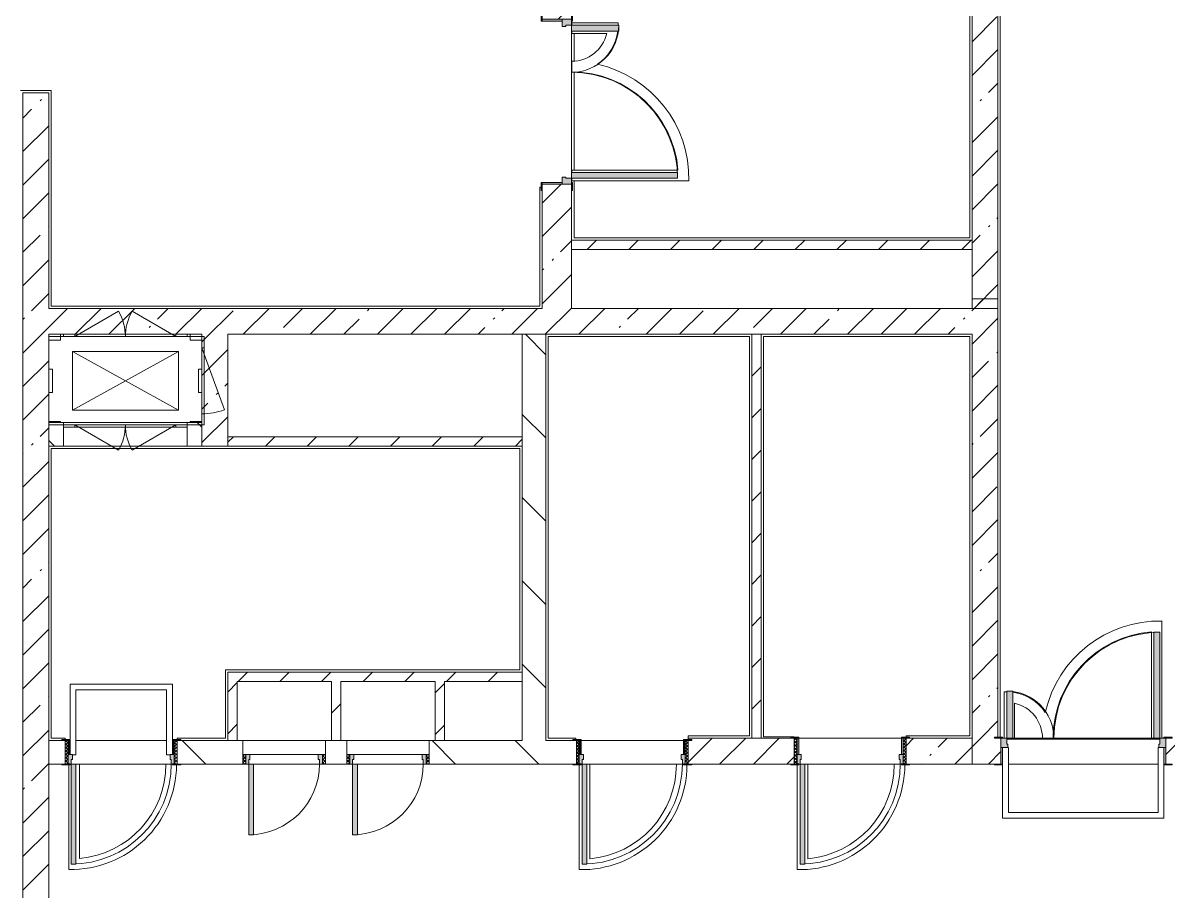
# Model space of a CAD drawing. Header units: millimetres. Extents: x 2623 to 216772, y -8553 to 29000.
# Drawn here: x 174512 to 184237, y 12321 to 19695 of the extents above; entities that cross this region are included whole.
import ezdxf

# ---------------------------------------------------------------- set-up
doc = ezdxf.new("R2010")
doc.units = ezdxf.units.MM
for name, color, linetype, lineweight, true_color in [('A-DOOR-3', 7, 'Continuous', 5, 0xaaaaaa), ('A-DOOR-4', 7, 'Continuous', 5, 0xe2e2e2), ('A-DOOR-FRAM-3', 7, 'Continuous', 5, 0xe2e2e2), ('A-DOOR-FRAM-4', 7, 'Continuous', 5, 0xaaaaaa), ('A-FLOR-3', 7, 'Continuous', 5, 0xaaaaaa)]:
    doc.layers.add(name, color=color, linetype=linetype, lineweight=lineweight, true_color=true_color)
for name, color, linetype, lineweight in [('A-GENM-1', 7, 'Continuous', 5), ('A-WALL', 7, 'Continuous', 9), ('I-WALL-4', 7, 'Continuous', 5), ('M-EQPM-2', 7, 'Continuous', 5)]:
    doc.layers.add(name, color=color, linetype=linetype, lineweight=lineweight)
pattern_1 = [(45, (89762.2, 0), (-285.1231, 285.1231), []), (45, (90047.3, 0), (-285.1231, 285.1231), [504.031, -100.806, 16.764, -84.042])]
pattern_2 = [(135, (89762.2, 0), (-353.5534, -353.5534), [])]
pattern_3 = [(135, (1826.41, 164.685), (-14.14214, -14.14214), []), (225, (1826.41, 164.685), (14.14214, -14.14214), [])]
pattern_4 = [(45, (-296.384, 164.685), (-14.1421, 14.1421), []), (135, (-296.384, 164.685), (-14.1421, -14.1421), [])]
pattern_5 = [(45, (89762.2, 0), (-176.7767, 176.7767), [])]

# ---------------------------------------------------------------- blocks, each defined once
blk = doc.blocks.new('110_Дверь_СКБ_2Ст - Д-1_л_Лестничная клетка EIS60 2-32142534-3_1_2_птичка')
at = {"layer": 'A-DOOR-4'}
for points in [[(612.5, 110), (662.5, 110), (662.5, 1010), (612.5, 1010), (612.5, 603.3)], [(-587.5, 110), (-587.5, 510), (-637.5, 510), (-637.5, 110)], [(712.5, -110), (712.5, 30), (697.5, 24.8), (697.5, -110)]]:
    blk.add_hatch(color=256, dxfattribs=at).paths.add_polyline_path(points)
h = blk.add_hatch(color=256, dxfattribs=at)
h.paths.add_polyline_path([(652.5, 30), (712.5, 30), (712.5, 110), (662.5, 110), (662.5, 60), (652.5, 60)])
h.paths.add_polyline_path([(-687.5, 30), (-627.5, 30), (-627.5, 60), (-637.5, 60), (-637.5, 110), (-687.5, 110)])
at = {"layer": 'A-DOOR-FRAM-3'}
for points in [[(-672.5, 110), (-672.5, 118), (-742.5, 118), (-742.5, 110)], [(767.5, 110), (767.5, 118), (697.5, 118), (697.5, 110)], [(-672.5, -110), (-672.5, 30), (-687.5, 24.8), (-687.5, -110)], [(-672.5, -118), (-672.5, -110), (-742.5, -110), (-742.5, -118)], [(767.5, -118), (767.5, -110), (697.5, -110), (697.5, -118)]]:
    blk.add_hatch(color=256, dxfattribs=at).paths.add_polyline_path(points)
at = {"layer": 'A-DOOR-3'}
for p, q in [((662.5, 1010), (612.5, 1010)), ((612.5, 1010), (612.5, 110)), ((662.5, 110), (662.5, 1010)), ((-637.5, 510), (-637.5, 110)), ((-587.5, 510), (-637.5, 510)), ((-587.5, 110), (-587.5, 510)), ((-637.5, 110), (-587.5, 110)), ((612.5, 110), (662.5, 110))]:
    blk.add_line(p, q, dxfattribs=at)
for centre, radius, start, end in [((662.5, 110), 900, 90, 180), ((-637.5, 110), 400, 360, 90)]:
    blk.add_arc(centre, radius, start, end, dxfattribs=at)
at = {"layer": 'A-DOOR-FRAM-4'}
for p, q in [((-672.5, 118), (-742.5, 118)), ((-742.5, 118), (-742.5, 110)), ((-742.5, 110), (-672.5, 110)), ((-637.5, 110), (-687.5, 110)), ((-687.5, 110), (-687.5, 30)), ((-672.5, 110), (-672.5, 118)), ((-637.5, 60), (-637.5, 110)), ((662.5, 110), (662.5, 60)), ((712.5, 110), (662.5, 110)), ((767.5, 118), (697.5, 118)), ((697.5, 118), (697.5, 110)), ((697.5, 110), (767.5, 110)), ((712.5, 30), (712.5, 110)), ((767.5, 110), (767.5, 118)), ((-687.5, 30), (-627.5, 30)), ((-672.5, 30), (-687.5, 30)), ((-687.5, 30), (-687.5, -110)), ((-672.5, -110), (-672.5, 30)), ((-627.5, 60), (-637.5, 60)), ((-627.5, 30), (-627.5, 60)), ((662.5, 60), (652.5, 60)), ((652.5, 60), (652.5, 30)), ((652.5, 30), (712.5, 30)), ((712.5, 30), (697.5, 30)), ((697.5, 30), (697.5, -110)), ((712.5, -110), (712.5, 30)), ((-672.5, -110), (-742.5, -110)), ((-742.5, -110), (-742.5, -118)), ((-742.5, -118), (-672.5, -118)), ((-687.5, -110), (-672.5, -110)), ((-672.5, -118), (-672.5, -110)), ((697.5, -110), (712.5, -110)), ((767.5, -110), (697.5, -110)), ((697.5, -110), (697.5, -118)), ((697.5, -118), (767.5, -118)), ((767.5, -118), (767.5, -110))]:
    blk.add_line(p, q, dxfattribs=at)
blk = doc.blocks.new('110_Дверь_СКБ_1Ст_Внутренняя1 - Д-8 950x2100h_охрана-V96-3_1_2_птичка')
at = {"layer": 'A-DOOR-3'}
h = blk.add_hatch(dxfattribs=at)
h.set_pattern_fill('FP_107', color=256, style=0, pattern_type=2)
h.set_pattern_definition(pattern_3)
h.paths.add_polyline_path([(487.5, 100), (462.5, 100), (462.5, -100), (487.5, -100), (487.5, -34.8)])
at = {"layer": 'A-DOOR-4'}
h = blk.add_hatch(color=256, dxfattribs=at)
h.paths.add_polyline_path([(437.5, 100), (437.5, 60), (427.5, 60), (427.5, 20), (462.5, 20), (462.5, 100)])
h.paths.add_polyline_path([(-412.5, 100), (-437.5, 100), (-437.5, 20), (-402.5, 20), (-402.5, 60), (-412.5, 60)])
at = {"layer": 'A-DOOR-FRAM-3'}
for points in [[(397.5, 950), (397.5, 100), (437.5, 100), (437.5, 950)], [(-492.5, 108), (-492.5, 100), (-422.5, 100), (-422.5, 108)], [(517.5, 108), (447.5, 108), (447.5, 100), (517.5, 100)], [(-422.5, 20), (-437.5, 20), (-437.5, -100), (-422.5, -100), (-422.5, -34.8)], [(462.5, 20), (447.5, 20), (447.5, -100), (462.5, -100), (462.5, -34.8)], [(-492.5, -100), (-492.5, -108), (-422.5, -108), (-422.5, -100)], [(447.5, -100), (447.5, -108), (517.5, -108), (517.5, -100)]]:
    blk.add_hatch(color=256, dxfattribs=at).paths.add_polyline_path(points)
at = {"layer": 'A-DOOR-FRAM-4'}
h = blk.add_hatch(dxfattribs=at)
h.set_pattern_fill('FP_108', color=256, style=0, pattern_type=2)
h.set_pattern_definition(pattern_4)
h.paths.add_polyline_path([(-437.5, 100), (-462.5, 100), (-462.5, -100), (-437.5, -100), (-437.5, -34.8)])
at = {"layer": 'A-DOOR-3'}
for p, q in [((437.5, 950), (397.5, 950)), ((397.5, 950), (397.5, 100)), ((437.5, 100), (437.5, 950)), ((397.5, 100), (437.5, 100))]:
    blk.add_line(p, q, dxfattribs=at)
blk.add_arc((437.5, 100), 850, 90, 180, dxfattribs=at)
at = {"layer": 'A-DOOR-FRAM-4'}
for p, q in [((-422.5, 108), (-492.5, 108)), ((-492.5, 108), (-492.5, 100)), ((-492.5, 100), (-422.5, 100)), ((-437.5, 100), (-462.5, 100)), ((-462.5, 100), (-462.5, -100)), ((-412.5, 100), (-437.5, 100)), ((-437.5, 100), (-437.5, 20)), ((-437.5, -100), (-437.5, 100)), ((-422.5, 100), (-437.5, 100)), ((-437.5, 100), (-437.5, 99)), ((-437.5, 99), (-422.5, 99)), ((-422.5, 100), (-422.5, 108)), ((-422.5, 99), (-422.5, 100)), ((-412.5, 60), (-412.5, 100)), ((437.5, 100), (437.5, 60)), ((462.5, 100), (437.5, 100)), ((517.5, 108), (447.5, 108)), ((447.5, 108), (447.5, 100)), ((462.5, 100), (447.5, 100)), ((447.5, 100), (447.5, 99)), ((447.5, 100), (517.5, 100)), ((447.5, 99), (462.5, 99)), ((462.5, 20), (462.5, 100)), ((487.5, 100), (462.5, 100)), ((462.5, 100), (462.5, -100)), ((462.5, 99), (462.5, 100)), ((487.5, -100), (487.5, 100)), ((517.5, 100), (517.5, 108)), ((-437.5, 20), (-402.5, 20)), ((-422.5, 20), (-437.5, 20)), ((-437.5, 20), (-437.5, -100)), ((-422.5, -100), (-422.5, 20)), ((-402.5, 60), (-412.5, 60)), ((-402.5, 20), (-402.5, 60)), ((437.5, 60), (427.5, 60)), ((427.5, 60), (427.5, 20)), ((427.5, 20), (462.5, 20)), ((462.5, 20), (447.5, 20)), ((447.5, 20), (447.5, -100)), ((462.5, -100), (462.5, 20)), ((-422.5, -100), (-492.5, -100)), ((-492.5, -100), (-492.5, -108)), ((-492.5, -108), (-422.5, -108)), ((-462.5, -100), (-437.5, -100)), ((-437.5, -100), (-422.5, -100)), ((-422.5, -108), (-422.5, -100)), ((447.5, -100), (462.5, -100)), ((517.5, -100), (447.5, -100)), ((447.5, -100), (447.5, -108)), ((447.5, -108), (517.5, -108)), ((462.5, -100), (487.5, -100)), ((517.5, -108), (517.5, -100))]:
    blk.add_line(p, q, dxfattribs=at)
blk = doc.blocks.new('DOR_Проход в стене_Прямоугольный - 1050x1150 EI30-23344994-3_1_2_птичка')
at = {"layer": 'A-DOOR-3'}
for p, q in [((525, 100), (-525, 100)), ((525, -100), (-525, -100))]:
    blk.add_line(p, q, dxfattribs=at)
blk = doc.blocks.new('110_Дверь_СКБ_1Ст_Внутренняя1 - Д-8 950x2100h_охрана-32352528-3_1_2_птичка')
at = {"layer": 'A-DOOR-3'}
h = blk.add_hatch(dxfattribs=at)
h.set_pattern_fill('FP_36', color=256, style=0, pattern_type=2)
h.set_pattern_definition([(135, (1826.41, 174.685), (-14.14214, -14.14214), []), (225, (1826.41, 174.685), (14.14214, -14.14214), [])])
h.paths.add_polyline_path([(487.5, 110), (462.5, 110), (462.5, -110), (487.5, -110), (487.5, -24.8)])
at = {"layer": 'A-DOOR-4'}
h = blk.add_hatch(color=256, dxfattribs=at)
h.paths.add_polyline_path([(437.5, 110), (437.5, 70), (427.5, 70), (427.5, 30), (462.5, 30), (462.5, 110)])
h.paths.add_polyline_path([(-412.5, 110), (-437.5, 110), (-437.5, 30), (-402.5, 30), (-402.5, 70), (-412.5, 70)])
at = {"layer": 'A-DOOR-FRAM-3'}
for points in [[(397.5, 960), (397.5, 110), (437.5, 110), (437.5, 960), (427.1, 960)], [(-492.5, 118), (-492.5, 110), (-422.5, 110), (-422.5, 118)], [(517.5, 118), (447.5, 118), (447.5, 110), (517.5, 110)], [(-422.5, 30), (-437.5, 30), (-437.5, -110), (-422.5, -110), (-422.5, -24.8)], [(462.5, 30), (447.5, 30), (447.5, -110), (462.5, -110), (462.5, -24.8)], [(-492.5, -110), (-492.5, -118), (-422.5, -118), (-422.5, -110)], [(517.5, -110), (447.5, -110), (447.5, -118), (517.5, -118)]]:
    blk.add_hatch(color=256, dxfattribs=at).paths.add_polyline_path(points)
at = {"layer": 'A-DOOR-FRAM-4'}
h = blk.add_hatch(dxfattribs=at)
h.set_pattern_fill('FP_37', color=256, style=0, pattern_type=2)
h.set_pattern_definition([(45, (-296.384, 174.685), (-14.1421, 14.1421), []), (135, (-296.384, 174.685), (-14.1421, -14.1421), [])])
h.paths.add_polyline_path([(-437.5, 110), (-462.5, 110), (-462.5, -110), (-437.5, -110), (-437.5, -24.8)])
at = {"layer": 'A-DOOR-3'}
for p, q in [((437.5, 960), (397.5, 960)), ((397.5, 960), (397.5, 110)), ((437.5, 110), (437.5, 960)), ((397.5, 110), (437.5, 110))]:
    blk.add_line(p, q, dxfattribs=at)
blk.add_arc((437.5, 110), 850, 90, 180, dxfattribs=at)
at = {"layer": 'A-DOOR-FRAM-4'}
for p, q in [((-422.5, 118), (-492.5, 118)), ((-492.5, 118), (-492.5, 110)), ((-492.5, 110), (-422.5, 110)), ((-437.5, 110), (-462.5, 110)), ((-462.5, 110), (-462.5, -110)), ((-412.5, 110), (-437.5, 110)), ((-437.5, 110), (-437.5, 30)), ((-437.5, -110), (-437.5, 110)), ((-422.5, 110), (-437.5, 110)), ((-437.5, 110), (-437.5, 109)), ((-437.5, 109), (-422.5, 109)), ((-422.5, 110), (-422.5, 118)), ((-422.5, 109), (-422.5, 110)), ((-412.5, 70), (-412.5, 110)), ((437.5, 110), (437.5, 70)), ((462.5, 110), (437.5, 110)), ((517.5, 118), (447.5, 118)), ((447.5, 118), (447.5, 110)), ((462.5, 110), (447.5, 110)), ((447.5, 110), (447.5, 109)), ((447.5, 110), (517.5, 110)), ((447.5, 109), (462.5, 109)), ((462.5, 30), (462.5, 110)), ((487.5, 110), (462.5, 110)), ((462.5, 110), (462.5, -110)), ((462.5, 109), (462.5, 110)), ((487.5, -110), (487.5, 110)), ((517.5, 110), (517.5, 118)), ((-437.5, 30), (-402.5, 30)), ((-422.5, 30), (-437.5, 30)), ((-437.5, 30), (-437.5, -110)), ((-422.5, -110), (-422.5, 30)), ((-402.5, 70), (-412.5, 70)), ((-402.5, 30), (-402.5, 70)), ((437.5, 70), (427.5, 70)), ((427.5, 70), (427.5, 30)), ((427.5, 30), (462.5, 30)), ((462.5, 30), (447.5, 30)), ((447.5, 30), (447.5, -110)), ((462.5, -110), (462.5, 30)), ((-422.5, -110), (-492.5, -110)), ((-492.5, -110), (-492.5, -118)), ((-492.5, -118), (-422.5, -118)), ((-462.5, -110), (-437.5, -110)), ((-437.5, -110), (-422.5, -110)), ((-422.5, -118), (-422.5, -110)), ((447.5, -110), (462.5, -110)), ((517.5, -110), (447.5, -110)), ((447.5, -110), (447.5, -118)), ((447.5, -118), (517.5, -118)), ((462.5, -110), (487.5, -110)), ((517.5, -118), (517.5, -110))]:
    blk.add_line(p, q, dxfattribs=at)
blk = doc.blocks.new('110_Дверь_СКБ_1Ст_Внутренняя1 - Д-8 950x2100h_охрана-V137-3_1_2_птичка')
at = {"layer": 'A-DOOR-3'}
h = blk.add_hatch(dxfattribs=at)
h.set_pattern_fill('FP_107', color=256, style=0, pattern_type=2)
h.set_pattern_definition(pattern_3)
h.paths.add_polyline_path([(487.5, 100), (462.5, 100), (462.5, -100), (487.5, -100), (487.5, -34.8)])
at = {"layer": 'A-DOOR-4'}
h = blk.add_hatch(color=256, dxfattribs=at)
h.paths.add_polyline_path([(-412.5, 100), (-437.5, 100), (-437.5, 20), (-402.5, 20), (-402.5, 60), (-412.5, 60)])
h.paths.add_polyline_path([(441.5, 100), (437.5, 100), (437.5, 60), (427.5, 60), (427.5, 20), (462.5, 20), (462.5, 100)])
at = {"layer": 'A-DOOR-FRAM-3'}
for points in [[(397.5, 950), (397.5, 100), (437.5, 100), (437.5, 950)], [(-422.5, 108), (-492.5, 108), (-490.7, 100), (-422.5, 100)], [(517.5, 108), (447.5, 108), (447.5, 100), (517.5, 100)], [(-422.5, 20), (-437.5, 20), (-437.5, -100), (-422.5, -100), (-422.5, -34.8)], [(462.5, 20), (447.5, 20), (447.5, -100), (462.5, -100), (462.5, -34.8)], [(-422.5, -100), (-492.5, -100), (-490.7, -108), (-422.5, -108)], [(447.5, -100), (447.5, -108), (517.5, -108), (517.5, -100)]]:
    blk.add_hatch(color=256, dxfattribs=at).paths.add_polyline_path(points)
at = {"layer": 'A-DOOR-FRAM-4'}
h = blk.add_hatch(dxfattribs=at)
h.set_pattern_fill('FP_108', color=256, style=0, pattern_type=2)
h.set_pattern_definition(pattern_4)
h.paths.add_polyline_path([(-437.5, 100), (-462.5, 100), (-462.5, -100), (-437.5, -100), (-437.5, -34.8)])
at = {"layer": 'A-DOOR-3'}
for p, q in [((437.5, 950), (397.5, 950)), ((397.5, 950), (397.5, 100)), ((437.5, 100), (437.5, 950)), ((397.5, 100), (437.5, 100))]:
    blk.add_line(p, q, dxfattribs=at)
blk.add_arc((437.5, 100), 850, 90, 180, dxfattribs=at)
at = {"layer": 'A-DOOR-FRAM-4'}
for p, q in [((-422.5, 108), (-492.5, 108)), ((-492.5, 108), (-492.5, 100)), ((-492.5, 100), (-422.5, 100)), ((-437.5, 100), (-462.5, 100)), ((-462.5, 100), (-462.5, -100)), ((-412.5, 100), (-437.5, 100)), ((-437.5, 100), (-437.5, 20)), ((-437.5, -100), (-437.5, 100)), ((-422.5, 100), (-437.5, 100)), ((-437.5, 100), (-437.5, 99)), ((-437.5, 99), (-422.5, 99)), ((-422.5, 100), (-422.5, 108)), ((-422.5, 99), (-422.5, 100)), ((-412.5, 60), (-412.5, 100)), ((437.5, 100), (437.5, 60)), ((462.5, 100), (437.5, 100)), ((517.5, 108), (447.5, 108)), ((447.5, 108), (447.5, 100)), ((462.5, 100), (447.5, 100)), ((447.5, 100), (447.5, 99)), ((447.5, 100), (517.5, 100)), ((447.5, 99), (462.5, 99)), ((462.5, 20), (462.5, 100)), ((487.5, 100), (462.5, 100)), ((462.5, 100), (462.5, -100)), ((462.5, 99), (462.5, 100)), ((487.5, -100), (487.5, 100)), ((517.5, 100), (517.5, 108)), ((-437.5, 20), (-402.5, 20)), ((-422.5, 20), (-437.5, 20)), ((-437.5, 20), (-437.5, -100)), ((-422.5, -100), (-422.5, 20)), ((-402.5, 60), (-412.5, 60)), ((-402.5, 20), (-402.5, 60)), ((437.5, 60), (427.5, 60)), ((427.5, 60), (427.5, 20)), ((427.5, 20), (462.5, 20)), ((462.5, 20), (447.5, 20)), ((447.5, 20), (447.5, -100)), ((462.5, -100), (462.5, 20)), ((-422.5, -100), (-492.5, -100)), ((-492.5, -100), (-492.5, -108)), ((-492.5, -108), (-422.5, -108)), ((-462.5, -100), (-437.5, -100)), ((-437.5, -100), (-422.5, -100)), ((-422.5, -108), (-422.5, -100)), ((447.5, -100), (462.5, -100)), ((517.5, -100), (447.5, -100)), ((447.5, -100), (447.5, -108)), ((447.5, -108), (517.5, -108)), ((462.5, -100), (487.5, -100)), ((517.5, -108), (517.5, -100))]:
    blk.add_line(p, q, dxfattribs=at)
blk = doc.blocks.new('110_Дверь_СКБ_2Ст - Д-1_л_Лестничная клетка EIS60 2-32359692-3_1_2_птичка')
at = {"layer": 'A-DOOR-4'}
for points in [[(662.5, 125), (662.5, 1025), (612.5, 1025), (612.5, 125)], [(-587.5, 525), (-637.5, 525), (-637.5, 125), (-587.5, 125)], [(712.5, -125), (712.5, 45), (697.5, 45), (697.5, -125)]]:
    blk.add_hatch(color=256, dxfattribs=at).paths.add_polyline_path(points)
h = blk.add_hatch(color=256, dxfattribs=at)
h.paths.add_polyline_path([(712.5, 125), (662.5, 125), (662.5, 75), (652.5, 75), (652.5, 45), (712.5, 45)])
h.paths.add_polyline_path([(-627.5, 45), (-627.5, 75), (-637.5, 75), (-637.5, 125), (-687.5, 125), (-687.5, 45)])
at = {"layer": 'A-DOOR-FRAM-3'}
for points in [[(-672.5, 125), (-672.5, 133), (-742.5, 133), (-742.5, 125)], [(767.5, 125), (767.5, 133), (697.5, 133), (697.5, 125)], [(-672.5, -125), (-672.5, 45), (-687.5, 45), (-687.5, -125)], [(-672.5, -133), (-672.5, -125), (-742.5, -125), (-742.5, -133)], [(767.5, -133), (767.5, -125), (697.5, -125), (697.5, -133)]]:
    blk.add_hatch(color=256, dxfattribs=at).paths.add_polyline_path(points)
at = {"layer": 'A-DOOR-3'}
for p, q in [((662.5, 1025), (612.5, 1025)), ((612.5, 1025), (612.5, 125)), ((662.5, 125), (662.5, 1025)), ((-637.5, 525), (-637.5, 125)), ((-587.5, 525), (-637.5, 525)), ((-587.5, 125), (-587.5, 525)), ((-637.5, 125), (-587.5, 125)), ((612.5, 125), (662.5, 125))]:
    blk.add_line(p, q, dxfattribs=at)
for centre, radius, start, end in [((662.5, 125), 900, 90, 180), ((-637.5, 125), 400, 360, 90)]:
    blk.add_arc(centre, radius, start, end, dxfattribs=at)
at = {"layer": 'A-DOOR-FRAM-4'}
for p, q in [((-672.5, 133), (-742.5, 133)), ((-742.5, 133), (-742.5, 125)), ((-742.5, 125), (-672.5, 125)), ((-637.5, 125), (-687.5, 125)), ((-687.5, 125), (-687.5, 45)), ((-672.5, 125), (-672.5, 133)), ((-637.5, 75), (-637.5, 125)), ((662.5, 125), (662.5, 75)), ((712.5, 125), (662.5, 125)), ((767.5, 133), (697.5, 133)), ((697.5, 133), (697.5, 125)), ((697.5, 125), (767.5, 125)), ((712.5, 45), (712.5, 125)), ((767.5, 125), (767.5, 133)), ((-687.5, 45), (-627.5, 45)), ((-672.5, 45), (-687.5, 45)), ((-687.5, 45), (-687.5, -125)), ((-672.5, -125), (-672.5, 45)), ((-627.5, 75), (-637.5, 75)), ((-627.5, 45), (-627.5, 75)), ((662.5, 75), (652.5, 75)), ((652.5, 75), (652.5, 45)), ((652.5, 45), (712.5, 45)), ((712.5, 45), (697.5, 45)), ((697.5, 45), (697.5, -125)), ((712.5, -125), (712.5, 45)), ((-672.5, -125), (-742.5, -125)), ((-742.5, -125), (-742.5, -133)), ((-742.5, -133), (-672.5, -133)), ((-687.5, -125), (-672.5, -125)), ((-672.5, -133), (-672.5, -125)), ((697.5, -125), (712.5, -125)), ((767.5, -125), (697.5, -125)), ((697.5, -125), (697.5, -133)), ((697.5, -133), (767.5, -133)), ((767.5, -133), (767.5, -125))]:
    blk.add_line(p, q, dxfattribs=at)
blk = doc.blocks.new('160_Подъемник - 160_Подъемник-23521422-3_1_2_птичка')
at = {"layer": 'A-GENM-1'}
for p, q in [((220, 0), (592.4, 215)), ((1080, 0), (707.6, 215)), ((-20, -95), (-20, 0)), ((-20, 0), (0, 0)), ((0, 0), (0, -95)), ((220, 20), (125, 20)), ((125, 20), (125, 0)), ((220, 0), (220, 20)), ((1080, 20), (220, 20)), ((220, 20), (1080, 20)), ((1080, 0), (1080, 20)), ((1080, 20), (1175, 20)), ((1175, 20), (1175, 0)), ((0, -95), (-20, -95)), ((-20, -95), (-20, -655)), ((-20, -655), (-20, -95)), ((125, 0), (220, 0)), ((1175, 0), (1080, 0)), ((0, -655), (-191.5, -128.8)), ((0, -655), (-20, -655)), ((-20, -655), (-20, -750)), ((0, -750), (0, -655)), ((-20, -750), (0, -750)), ((125, -770), (125, -750)), ((125, -750), (220, -750)), ((220, -770), (125, -770)), ((220, -750), (220, -770)), ((220, -750), (592.4, -965)), ((220, -770), (792, -770)), ((1080, -770), (508, -770)), ((1080, -750), (707.6, -965)), ((1080, -750), (1080, -770)), ((1175, -750), (1080, -750)), ((1080, -770), (1175, -770)), ((1175, -770), (1175, -750))]:
    blk.add_line(p, q, dxfattribs=at)
for centre, radius, start, end in [((220, 0), 430, 0, 30), ((1080, 0), 430, 150, 180), ((0, -655), 560, 90, 110), ((220, -750), 430, 330, 0), ((1080, -750), 430, 180, 210)]:
    blk.add_arc(centre, radius, start, end, dxfattribs=at)
at = {"layer": 'M-EQPM-2'}
for p, q in [((1300, 0), (0, 0)), ((0, 0), (0, -750)), ((1300, -750), (1300, 0)), ((1100, -625), (200, -125)), ((200, -625), (1100, -125)), ((1100, -125), (200, -125)), ((200, -125), (200, -625)), ((1100, -625), (1100, -125)), ((200, -625), (1100, -625)), ((0, -750), (1300, -750))]:
    blk.add_line(p, q, dxfattribs=at)
blk = doc.blocks.new('110_Дверь_СКБ_1Ст - д-18 700x2100h_Технический шкаф ЭОМ и СС-23257539-3_1_2_птичка')
at = {"layer": 'A-DOOR-3'}
h = blk.add_hatch(dxfattribs=at)
h.set_pattern_fill('FP_48', color=256, style=0, pattern_type=2)
h.set_pattern_definition([(135, (1951.41, 164.685), (-14.14214, -14.14214), []), (225, (1951.41, 164.685), (14.14214, -14.14214), [])])
h.paths.add_polyline_path([(362.5, 100), (337.5, 100), (337.5, 20), (362.5, 20)])
at = {"layer": 'A-DOOR-4'}
h = blk.add_hatch(color=256, dxfattribs=at)
h.paths.add_polyline_path([(312.5, 100), (312.5, 60), (302.5, 60), (302.5, 20), (337.5, 20), (337.5, 100)])
h.paths.add_polyline_path([(-287.5, 100), (-312.5, 100), (-312.5, 20), (-277.5, 20), (-277.5, 60), (-287.5, 60)])
at = {"layer": 'A-DOOR-FRAM-3'}
blk.add_hatch(color=256, dxfattribs=at).paths.add_polyline_path([(272.5, 700), (272.5, 100), (312.5, 100), (312.5, 700), (281.5, 700)])
at = {"layer": 'A-DOOR-FRAM-4'}
h = blk.add_hatch(dxfattribs=at)
h.set_pattern_fill('FP_49', color=256, style=0, pattern_type=2)
h.set_pattern_definition([(45, (-171.384, 164.685), (-14.1421, 14.1421), []), (135, (-171.384, 164.685), (-14.1421, -14.1421), [])])
h.paths.add_polyline_path([(-312.5, 100), (-337.5, 100), (-337.5, 20), (-312.5, 20)])
at = {"layer": 'A-DOOR-3'}
for p, q in [((312.5, 700), (272.5, 700)), ((272.5, 700), (272.5, 100)), ((312.5, 100), (312.5, 700)), ((272.5, 100), (312.5, 100))]:
    blk.add_line(p, q, dxfattribs=at)
blk.add_arc((312.5, 100), 600, 90, 180, dxfattribs=at)
at = {"layer": 'A-DOOR-FRAM-4'}
for p, q in [((-312.5, 100), (-337.5, 100)), ((-337.5, 100), (-337.5, 20)), ((-287.5, 100), (-312.5, 100)), ((-312.5, 100), (-312.5, 20)), ((-312.5, 20), (-312.5, 100)), ((-287.5, 60), (-287.5, 100)), ((-287.5, 100), (272.5, 100)), ((312.5, 100), (312.5, 60)), ((337.5, 100), (312.5, 100)), ((337.5, 20), (337.5, 100)), ((362.5, 100), (337.5, 100)), ((337.5, 100), (337.5, 20)), ((362.5, 20), (362.5, 100)), ((-337.5, 20), (-312.5, 20)), ((-312.5, 20), (-277.5, 20)), ((-277.5, 60), (-287.5, 60)), ((-277.5, 20), (-277.5, 60)), ((302.5, 20), (-277.5, 20)), ((312.5, 60), (302.5, 60)), ((302.5, 60), (302.5, 20)), ((302.5, 20), (337.5, 20)), ((337.5, 20), (362.5, 20))]:
    blk.add_line(p, q, dxfattribs=at)
blk = doc.blocks.new('Закладная деталь приямка - 200_100-20924312-3_1_2_птичка')
at = {"layer": 'M-EQPM-2'}
for p, q in [((85000, 16755), (84970, 16755)), ((85000, 16755), (84970, 16755)), ((85000, 16555), (85000, 16755)), ((85000, 16755), (85000, 16555)), ((84970, 16555), (85000, 16555)), ((85000, 16555), (84970, 16555))]:
    blk.add_line(p, q, dxfattribs=at)
blk = doc.blocks.new('Закладная деталь приямка - 150_100-20924311-3_1_2_птичка')
at = {"layer": 'M-EQPM-2'}
for p, q in [((85070, 17050), (85070, 17000)), ((85070, 17050), (85070, 17000)), ((84970, 17000), (85070, 17000)), ((85070, 17000), (84970, 17000))]:
    blk.add_line(p, q, dxfattribs=at)
blk = doc.blocks.new('Закладная деталь приямка - 150_100-V138-3_1_2_птичка')
at = {"layer": 'M-EQPM-2'}
for p, q in [((86170, 17000), (86170, 17050)), ((86170, 17000), (86170, 17050)), ((86270, 17000), (86170, 17000)), ((86170, 17000), (86270, 17000))]:
    blk.add_line(p, q, dxfattribs=at)
blk = doc.blocks.new('Закладная деталь приямка - 150_100-V139-3_1_2_птичка')
at = {"layer": 'M-EQPM-2'}
for p, q in [((86270, 16310), (86170, 16310)), ((86170, 16310), (86270, 16310)), ((86170, 16310), (86170, 16300)), ((86170, 16310), (86170, 16300))]:
    blk.add_line(p, q, dxfattribs=at)
blk = doc.blocks.new('Закладная деталь приямка - 150_100-V140-3_1_2_птичка')
at = {"layer": 'M-EQPM-2'}
for p, q in [((85070, 16310), (84970, 16310)), ((84970, 16310), (85070, 16310)), ((85070, 16300), (85070, 16310)), ((85070, 16310), (85070, 16300))]:
    blk.add_line(p, q, dxfattribs=at)

msp = doc.modelspace()

# ---------------------------------------------------------------- hatches: boundary and pattern name
at = {"layer": 'I-WALL-4'}
h = msp.add_hatch(dxfattribs=at)
h.set_pattern_fill('FP_101', color=256, style=0, pattern_type=2)
h.set_pattern_definition(pattern_1)
h.paths.add_polyline_path([(178922.2, 17270), (179172.2, 17270), (179172.2, 18325), (178922.2, 18325), (178922.2, 18162.4)])
h.paths.add_polyline_path([(178922.2, 19725), (179172.2, 19725), (179172.2, 27100), (178922.2, 27100), (178922.2, 19750)])
h = msp.add_hatch(dxfattribs=at)
h.set_pattern_fill('FP_101', color=256, style=0, pattern_type=2)
h.set_pattern_definition(pattern_1)
h.paths.add_polyline_path([(182792.2, 17270), (182792.2, 21400), (182572.2, 21400), (182572.2, 17270)])
h = msp.add_hatch(dxfattribs=at)
h.set_pattern_fill('FP_101', color=256, style=0, pattern_type=2)
h.set_pattern_definition(pattern_1)
h.paths.add_polyline_path([(174597.2, 10400), (174732.2, 10400), (174732.2, 19100), (174512.2, 19100), (174512.2, 10400)])
h = msp.add_hatch(dxfattribs=at)
h.set_pattern_fill('FP_106', color=256, style=0, pattern_type=2)
h.set_pattern_definition(pattern_5)
h.paths.add_polyline_path([(182572.2, 17770), (182572.2, 17850), (179172.2, 17850), (179172.2, 17770), (180190.4, 17770)])
h = msp.add_hatch(dxfattribs=at)
h.set_pattern_fill('FP_101', color=256, style=0, pattern_type=2)
h.set_pattern_definition(pattern_1)
h.paths.add_polyline_path([(182572.2, 13620), (182762.2, 13620), (182762.2, 13628), (182792.2, 13628), (182792.2, 17350), (182572.2, 17350), (182572.2, 14113.3)])
h = msp.add_hatch(dxfattribs=at)
h.set_pattern_fill('FP_101', color=256, style=0, pattern_type=2)
h.set_pattern_definition(pattern_1)
h.paths.add_polyline_path([(176032.2, 17050), (176252.2, 17050), (176252.2, 17270), (174732.2, 17270), (174732.2, 17050)])
h = msp.add_hatch(dxfattribs=at)
h.set_pattern_fill('FP_101', color=256, style=0, pattern_type=2)
h.set_pattern_definition(pattern_1)
h.paths.add_polyline_path([(180702.2, 17050), (182572.2, 17050), (182572.2, 17270), (176252.2, 17270), (176252.2, 17050), (180190.4, 17050)])
h = msp.add_hatch(dxfattribs=at)
h.set_pattern_fill('FP_101', color=256, style=0, pattern_type=2)
h.set_pattern_definition(pattern_1)
h.paths.add_polyline_path([(176032.2, 16100), (176252.2, 16100), (176252.2, 17050), (176032.2, 17050), (176032.2, 16180)])
h = msp.add_hatch(dxfattribs=at)
h.set_pattern_fill('FP_104', color=256, style=0, pattern_type=2)
h.set_pattern_definition(pattern_2)
h.paths.add_polyline_path([(178952.2, 13600), (178952.2, 17050), (178752.2, 17050), (178752.2, 13600)])
h = msp.add_hatch(dxfattribs=at)
h.set_pattern_fill('FP_106', color=256, style=0, pattern_type=2)
h.set_pattern_definition(pattern_5)
h.paths.add_polyline_path([(180782.2, 13620), (180782.2, 17050), (180702.2, 17050), (180702.2, 13620)])
h = msp.add_hatch(dxfattribs=at)
h.set_pattern_fill('FP_104', color=256, style=0, pattern_type=2)
h.set_pattern_definition(pattern_2)
h.paths.add_polyline_path([(176032.2, 16100), (176032.2, 16300), (175907.2, 16300), (175907.2, 16100)])
h.paths.add_polyline_path([(174857.2, 16100), (174857.2, 16300), (174732.2, 16300), (174732.2, 16100)])
h = msp.add_hatch(dxfattribs=at)
h.set_pattern_fill('FP_106', color=256, style=0, pattern_type=2)
h.set_pattern_definition(pattern_5)
h.paths.add_polyline_path([(178752.2, 16100), (178752.2, 16180), (176252.2, 16180), (176252.2, 16100), (176461.6, 16100)])
h = msp.add_hatch(dxfattribs=at)
h.set_pattern_fill('FP_106', color=256, style=0, pattern_type=2)
h.set_pattern_definition(pattern_5)
h.paths.add_polyline_path([(177132.2, 14100), (178752.2, 14100), (178752.2, 14180), (176252.2, 14180), (176252.2, 14100), (176461.6, 14100)])
h = msp.add_hatch(dxfattribs=at)
h.set_pattern_fill('FP_106', color=256, style=0, pattern_type=2)
h.set_pattern_definition(pattern_5)
h.paths.add_polyline_path([(176332.2, 13600), (176332.2, 14100), (176252.2, 14100), (176252.2, 13600)])
h = msp.add_hatch(dxfattribs=at)
h.set_pattern_fill('FP_106', color=256, style=0, pattern_type=2)
h.set_pattern_definition(pattern_5)
h.paths.add_polyline_path([(177212.2, 13600), (177212.2, 14100), (177132.2, 14100), (177132.2, 13600)])
h = msp.add_hatch(dxfattribs=at)
h.set_pattern_fill('FP_106', color=256, style=0, pattern_type=2)
h.set_pattern_definition(pattern_5)
h.paths.add_polyline_path([(178092.2, 13600), (178092.2, 14100), (178012.2, 14100), (178012.2, 13600)])
h = msp.add_hatch(dxfattribs=at)
h.set_pattern_fill('FP_101', color=256, style=0, pattern_type=2)
h.set_pattern_definition(pattern_1)
h.paths.add_polyline_path([(180162.2, 13400), (181062.2, 13400), (181062.2, 13620), (180162.2, 13620), (180162.2, 13608), (180192.2, 13608), (180190.4, 13600), (180162.2, 13600), (180162.2, 13534.8)])
h.paths.add_polyline_path([(182054.8, 13400), (182572.2, 13400), (182572.2, 13620), (182012.2, 13620), (182012.2, 13400), (182042.2, 13400)])
h = msp.add_hatch(dxfattribs=at)
h.set_pattern_fill('FP_101', color=256, style=0, pattern_type=2)
h.set_pattern_definition(pattern_1)
h.paths.add_polyline_path([(184272.2, 13400), (184562.2, 13400), (184562.2, 13620), (184217.2, 13620), (184217.2, 13400)])
h.paths.add_polyline_path([(182572.2, 13400), (182817.2, 13400), (182817.2, 13620), (182572.2, 13620), (182572.2, 13534.8)])
h = msp.add_hatch(dxfattribs=at)
h.set_pattern_fill('FP_104', color=256, style=0, pattern_type=2)
h.set_pattern_definition(pattern_2)
h.paths.add_polyline_path([(177262.2, 13400), (177262.2, 13600), (177080.6, 13600), (177080.6, 13400)])
h.paths.add_polyline_path([(174872.2, 13400), (174872.2, 13600), (174732.2, 13600), (174732.2, 13400), (174842.2, 13400)])
h.paths.add_polyline_path([(175852.2, 13400), (176380.6, 13400), (176380.6, 13600), (175822.2, 13600), (175822.2, 13400)])
h.paths.add_polyline_path([(177962.2, 13400), (179212.2, 13400), (179212.2, 13600), (177962.2, 13600), (177962.2, 13480)])

# ---------------------------------------------------------------- linework, layer by layer
at = {"layer": 'A-FLOR-3'}
for p, q in [((182552.2, 17870), (182552.2, 21450)), ((182812.2, 21130), (182812.2, 13628)), ((179567, 19694.6), (179172.6, 19694.6)), ((179172.6, 19694.6), (179172.6, 19675)), ((179172.2, 18425), (179172.2, 19625)), ((179172.6, 19625), (179172.6, 19604.6)), ((179172.6, 19604.6), (179469.7, 19604.6)), ((179193.2, 19604.6), (179193.2, 19370.4)), ((179172.6, 19368.4), (179172.6, 19278.4)), ((179193.2, 19277.2), (179193.2, 18443.4)), ((174492.7, 19120), (174752.2, 19120)), ((174752.2, 19120), (174752.2, 17290)), ((180074.9, 18443.4), (179172.6, 18443.4)), ((179172.6, 18443.4), (179172.6, 18425)), ((178902.2, 17290), (178902.2, 18300)), ((178902.2, 18300), (178914.2, 18300)), ((179172.6, 18375), (179172.6, 18353.4)), ((179172.6, 18353.4), (180167.4, 18353.4)), ((179193.2, 18353.4), (179193.2, 17870)), ((179193.2, 17870), (182552.2, 17870)), ((174752.2, 17290), (178902.2, 17290)), ((180682.2, 17030), (178972.2, 17030)), ((178972.2, 17030), (178972.2, 13620)), ((180682.2, 13640), (180682.2, 17030)), ((182552.2, 17030), (180802.2, 17030)), ((180802.2, 17030), (180802.2, 13630)), ((182552.2, 13640), (182552.2, 17030)), ((178732.2, 16080), (174752.2, 16080)), ((174752.2, 16080), (174752.2, 13620)), ((178732.2, 14200), (178732.2, 16080)), ((184185.2, 13620), (184185.2, 14614.4)), ((184095.2, 14521.9), (184095.2, 13619.6)), ((176232.2, 13620), (176232.2, 14200)), ((176232.2, 14200), (178732.2, 14200)), ((174912.2, 14079.1), (174912.2, 13608)), ((175782.2, 14079.1), (174912.2, 14079.1)), ((174962.2, 13479.1), (174962.2, 14029.1)), ((174962.2, 14029.1), (175732.2, 14029.1)), ((175732.2, 14029.1), (175732.2, 13479.1)), ((175782.2, 13608), (175782.2, 14079.1)), ((182844.1, 14014), (182844.1, 13620)), ((182934.1, 13619.6), (182934.1, 13916.7)), ((174752.2, 13620), (174872.2, 13620)), ((174872.2, 13620), (174872.2, 13608)), ((175822.2, 13608), (175822.2, 13620)), ((175822.2, 13620), (176232.2, 13620)), ((178972.2, 13620), (179207.2, 13620)), ((179207.2, 13620), (179207.2, 13608)), ((180162.2, 13640), (180682.2, 13640)), ((180162.2, 13620), (180162.2, 13640)), ((180802.2, 13630), (181062.2, 13630)), ((182012.2, 13640), (182552.2, 13640)), ((182012.2, 13628), (182012.2, 13640)), ((182867.2, 13619.6), (182934.1, 13619.6)), ((183170.3, 13619.6), (183260.3, 13619.6)), ((184095.2, 13619.6), (184167.2, 13619.6)), ((182881.9, 13539.6), (182832.2, 13539.6)), ((182867.2, 13610), (184167.2, 13610)), ((182881.9, 12989.6), (182881.9, 13539.6)), ((184201.9, 13539.6), (184151.9, 13539.6)), ((184151.9, 13539.6), (184151.9, 12989.6)), ((184201.9, 12939.6), (184201.9, 13539.6)), ((174932, 13479.1), (174962.2, 13479.1)), ((175732.2, 13479.1), (175762.4, 13479.1)), ((174902.2, 13392), (174902.2, 12505.2)), ((175727.2, 13400), (174962.2, 13400)), ((174992.2, 12598), (174992.2, 13400)), ((175772.2, 13400), (175727.2, 13400)), ((179236.6, 13392), (179236.6, 12503.1)), ((179258.2, 13397.9), (179252.2, 13397.9)), ((180112.2, 13400), (179302.2, 13400)), ((179326.6, 13397.9), (179302.2, 13397.9)), ((179326.6, 12595.9), (179326.6, 13397.9)), ((180122.2, 13397.9), (180061.6, 13397.9)), ((181086.6, 13392), (181086.6, 12503.1)), ((181112.2, 13397.9), (181102.2, 13397.9)), ((181962.2, 13400), (181152.2, 13400)), ((181176.6, 13397.9), (181152.2, 13397.9)), ((181176.6, 12595.9), (181176.6, 13397.9)), ((181972.2, 13397.9), (181911.6, 13397.9)), ((182831.9, 13392), (182831.9, 12939.6)), ((182831.9, 12939.6), (184201.9, 12939.6)), ((184151.9, 12989.6), (182881.9, 12989.6))]:
    msp.add_line(p, q, dxfattribs=at)
for centre, radius, start, end in [((179172.6, 19673.4), 395, 0.22926, 3.07201), ((179172.6, 19673.4), 305, 270, 346.9573), ((179172.6, 19673.4), 395, 303.54048, 352.95968), ((179172.6, 18373.4), 905, 4.43687, 90), ((179172.6, 18373.4), 995, 358.8489, 77.32946), ((184165.3, 13619.6), 995, 88.8489, 167.32946), ((184165.3, 13619.6), 905, 94.43687, 180), ((182865.3, 13619.6), 395, 89.71459, 93.07201), ((182865.3, 13619.6), 395, 33.54048, 82.43416), ((182865.3, 13619.6), 305, 0, 76.9573), ((174922.2, 13400), 895, 268.71954, 359.48675), ((174922.2, 13400), 805, 274.98854, 360), ((179256.6, 13397.9), 895, 268.71954, 359.62258), ((179256.6, 13397.9), 805, 274.98854, 360), ((181106.6, 13397.9), 895, 268.71954, 359.62258), ((181106.6, 13397.9), 805, 274.98854, 360)]:
    msp.add_arc(centre, radius, start, end, dxfattribs=at)
at = {"layer": 'A-WALL'}
for p, q in [((179172.2, 17850), (179172.2, 17770)), ((182572.2, 17770), (182572.2, 17850)), ((180782.2, 17050), (180702.2, 17050)), ((174732.2, 16300), (174732.2, 16100)), ((176252.2, 16100), (176252.2, 16180)), ((178752.2, 16100), (178752.2, 16180)), ((178752.2, 14100), (178752.2, 14180)), ((180702.2, 13620), (180782.2, 13620)), ((174732.2, 13600), (174732.2, 13400)), ((176252.2, 13600), (176332.2, 13600)), ((177132.2, 13600), (177212.2, 13600)), ((178012.2, 13600), (178092.2, 13600))]:
    msp.add_line(p, q, dxfattribs=at)
at = {"layer": 'I-WALL-4'}
for p, q in [((182572.2, 26850), (182572.2, 17850)), ((182792.2, 13628), (182792.2, 21150)), ((174732.2, 19100), (174512.2, 19100)), ((174512.2, 19100), (174512.2, 10400)), ((174732.2, 17270), (174732.2, 19100)), ((178922.2, 18270), (178922.2, 17270)), ((179172.2, 17850), (179172.2, 18270)), ((182572.2, 17850), (179172.2, 17850)), ((179172.2, 17270), (179172.2, 17770)), ((179172.2, 17770), (182572.2, 17770)), ((182572.2, 17770), (182572.2, 17270)), ((182792.2, 17350), (182572.2, 17350)), ((178922.2, 17270), (174732.2, 17270)), ((182792.2, 17270), (179172.2, 17270)), ((174732.2, 17050), (176032.2, 17050)), ((174732.2, 16300), (174732.2, 17050)), ((176032.2, 17050), (176032.2, 16100)), ((176252.2, 16180), (176252.2, 17050)), ((176252.2, 17050), (180702.2, 17050)), ((178752.2, 17050), (178752.2, 16180)), ((178952.2, 13600), (178952.2, 17050)), ((180702.2, 17050), (180702.2, 13620)), ((180782.2, 17050), (182572.2, 17050)), ((180782.2, 13620), (180782.2, 17050)), ((182572.2, 17050), (182572.2, 13400)), ((174732.2, 16300), (176032.2, 16300)), ((174857.2, 16100), (174857.2, 16300)), ((175907.2, 16300), (175907.2, 16100)), ((178752.2, 16180), (176252.2, 16180)), ((174732.2, 13600), (174732.2, 16100)), ((174732.2, 16100), (178752.2, 16100)), ((178752.2, 16100), (178752.2, 14180)), ((178752.2, 14180), (176252.2, 14180)), ((176252.2, 14180), (176252.2, 13600)), ((176332.2, 14100), (177132.2, 14100)), ((176332.2, 13600), (176332.2, 14100)), ((177132.2, 14100), (177132.2, 13600)), ((177212.2, 14100), (178012.2, 14100)), ((177212.2, 13600), (177212.2, 14100)), ((178012.2, 14100), (178012.2, 13600)), ((178092.2, 14100), (178752.2, 14100)), ((178092.2, 13600), (178092.2, 14100)), ((178752.2, 14100), (178752.2, 13600)), ((180702.2, 13620), (180162.2, 13620)), ((180162.2, 13620), (180162.2, 13608)), ((181032.2, 13620), (180782.2, 13620)), ((181102.2, 13620), (181972.2, 13620)), ((182572.2, 13620), (182042.2, 13620)), ((182934.1, 13620), (183170.2, 13620)), ((183259.5, 13620), (184095.2, 13620)), ((174842.2, 13600), (174732.2, 13600)), ((174962.2, 13600), (175732.2, 13600)), ((176252.2, 13600), (175852.2, 13600)), ((176332.2, 13600), (177132.2, 13600)), ((176380.6, 13480), (176380.6, 13600)), ((177080.6, 13600), (177080.6, 13480)), ((177212.2, 13600), (178012.2, 13600)), ((177262.2, 13480), (177262.2, 13600)), ((177962.2, 13600), (177962.2, 13480)), ((178752.2, 13600), (178092.2, 13600)), ((179182.2, 13600), (178952.2, 13600)), ((179252.2, 13600), (180122.2, 13600)), ((174732.2, 10400), (174732.2, 13400)), ((174732.2, 13400), (174842.2, 13400)), ((175727.2, 13400), (174992.2, 13400)), ((175852.2, 13400), (176380.6, 13400)), ((177080.6, 13400), (177262.2, 13400)), ((177962.2, 13400), (179182.2, 13400)), ((180112.2, 13400), (179302.2, 13400)), ((180192.2, 13400), (181032.2, 13400)), ((181962.2, 13400), (181152.2, 13400)), ((182042.2, 13400), (182572.2, 13400)), ((182572.2, 13400), (182762.2, 13400)), ((184151.9, 13400), (182881.9, 13400))]:
    msp.add_line(p, q, dxfattribs=at)

# ---------------------------------------------------------------- block references
at = {"layer": 'A-DOOR-3'}
for name, p, rotation in [('110_Дверь_СКБ_2Ст - Д-1_л_Лестничная клетка EIS60 2-32359692-3_1_2_птичка', (179047.2, 19037.5), 269.9999999999998), ('110_Дверь_СКБ_1Ст_Внутренняя1 - Д-8 950x2100h_охрана-32352528-3_1_2_птичка', (181549.7, 13510), 180), ('110_Дверь_СКБ_1Ст_Внутренняя1 - Д-8 950x2100h_охрана-V96-3_1_2_птичка', (175359.7, 13500), 180), ('110_Дверь_СКБ_1Ст_Внутренняя1 - Д-8 950x2100h_охрана-V137-3_1_2_птичка', (179699.7, 13500), 180), ('110_Дверь_СКБ_1Ст - д-18 700x2100h_Технический шкаф ЭОМ и СС-23257539-3_1_2_птичка', (176743.1, 13500), 180), ('110_Дверь_СКБ_1Ст - д-18 700x2100h_Технический шкаф ЭОМ и СС-23257539-3_1_2_птичка', (177624.7, 13500), 180)]:
    msp.add_blockref(name, p, dxfattribs=dict(at, rotation=rotation))
for name, p in [('DOR_Проход в стене_Прямоугольный - 1050x1150 EI30-23344994-3_1_2_птичка', (175382.2, 16200)), ('110_Дверь_СКБ_2Ст - Д-1_л_Лестничная клетка EIS60 2-32142534-3_1_2_птичка', (183504.7, 13510))]:
    msp.add_blockref(name, p, dxfattribs=at)
at = {"layer": 'M-EQPM-2', "rotation": 180}
for name, p in [('160_Подъемник - 160_Подъемник-23521422-3_1_2_птичка', (176032.2, 16280)), ('Закладная деталь приямка - 200_100-20924312-3_1_2_птичка', (261002.2, 33310))]:
    msp.add_blockref(name, p, dxfattribs=at)
at = {"layer": 'M-EQPM-2'}
for name in ['Закладная деталь приямка - 150_100-20924311-3_1_2_птичка', 'Закладная деталь приямка - 150_100-V138-3_1_2_птичка', 'Закладная деталь приямка - 200_100-20924312-3_1_2_птичка', 'Закладная деталь приямка - 150_100-V140-3_1_2_птичка', 'Закладная деталь приямка - 150_100-V139-3_1_2_птичка']:
    msp.add_blockref(name, (89762.2, 0), dxfattribs=at)

doc.saveas('drawing.dxf')
